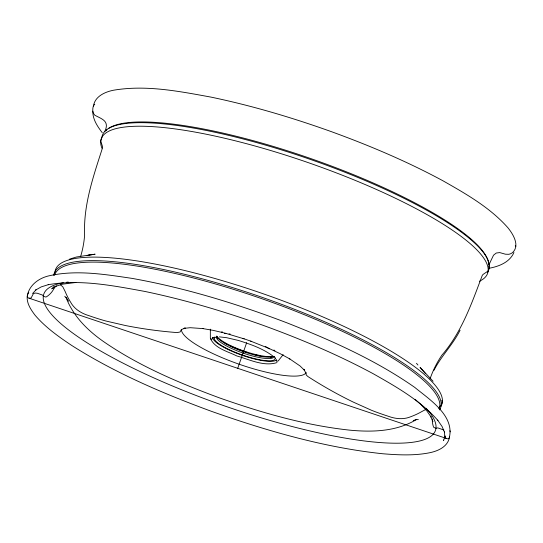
<?xml version="1.0" encoding="UTF-8"?>
<svg xmlns="http://www.w3.org/2000/svg" width="543" height="543" viewBox="0 0 543 543"><rect width="100%" height="100%" fill="white"/><g stroke="black" fill="none" stroke-linecap="round" stroke-linejoin="round"><path stroke-width="0.81" d="M104.779 131.637C109.734 121.014 102.308 119.243 94.882 115.265A8.036 7.826 6.2 0 1 92.805 111.159C92.738 108.939 92.724 105.647 94.767 104.263M444.988 436.287L445.111 437.719L446.36 438.425M306.109 372.573L306.191 374.935L307.867 376.503A423.167 411.988 6.2 0 0 353.167 402.044L371.358 410.216A187.172 182.224 6.2 0 0 376.591 412.232L379.089 413.135A316.488 308.125 6.2 0 0 388.231 416.243C395.46 418.952 403.653 419.793 410.895 416.664A70.733 68.866 6.2 0 0 421.945 411.485L425.631 409.551M27.36 295.562C29.383 284.607 39.68 277.595 50.085 275.579C77.14 269.728 105.118 274.412 132.092 278.389C184.973 287.851 236.558 303.639 286.704 322.746C331.216 340.332 375.471 359.921 414.832 387.458C429.031 399.2 454.539 415.32 449.373 437.38C449.183 438.554 447.86 439.151 446.828 438.581L28.616 298.046C25.765 297.306 28.005 293.858 28.772 292.358M93.471 106.082C94.726 96.729 104.46 92.14 112.686 90.403L113.093 90.301C145.68 84.633 178.857 91.251 210.949 97.102C251.837 105.627 291.958 117.553 331.271 131.616C369.471 145.517 407.012 161.407 442.816 180.71C466.084 193.939 490.071 207.514 507.976 227.829L508.228 228.162C513.054 234.182 519.943 245.341 512.83 252.305A8.036 7.826 6.2 0 1 508.621 254.307L505.431 254.205L499.716 252.583L496.241 253.038L493.539 255.196L490.288 261.936A49.739 48.429 6.2 0 0 489.08 264.95L488.958 265.296M445.104 435.941L443.577 440.468L443.74 440.006M449.529 436.918C448.185 446.251 438.595 450.873 430.314 452.597L429.907 452.699C414.323 455.849 398.304 455.014 382.564 453.738L382.238 453.704C323.811 447.446 266.993 430.904 211.736 411.431C163.409 393.668 115.673 373.306 72.076 345.681L71.805 345.511C58.576 336.687 45.408 327.348 35.023 315.171L34.772 314.838C30.842 309.564 26.783 303.605 27.164 296.709M276.421 359.737L276.299 360.81A0.889 0.869 6.2 0 0 276.801 361.346L278.26 360.871L283.147 354.647M54.028 274.697L55.013 271.887M216.358 336.925L214.2 337.95L212.775 337.474L211.926 339.178A0.889 0.869 6.2 0 1 211.2 339.3L210.345 338.045L210.345 329.173M237.725 368.317L246.658 342.708M430.036 378.919L430.212 378.403A105.179 102.403 6.2 0 1 441.88 355.176C461.733 332.228 471.711 303.333 482.265 275.423A6.645 6.468 6.2 0 1 483.141 274.378L487.987 271.113L489.216 267.597L488.646 266.185M513.922 252.515C509.66 262.513 498.331 266.708 488.313 268.398M460.091 330.185C452.971 344.588 441.242 355.97 433.986 370.285M55.128 286.901L52.332 291.258A23.193 22.582 6.2 0 1 51.144 292.765A21.958 21.381 6.2 0 1 46.759 296.621L46.128 296.953A1.262 1.229 6.2 0 1 45.755 297.014L43.508 296.349L42.883 295.473A2.674 2.606 6.2 0 0 42.239 294.971L37.331 293.254L35.234 293.057A3.76 3.658 6.2 0 0 33.198 294.028L31.073 298.066L29.091 298.202M439.436 409.911L440.197 408.77M53.859 286.697L52.549 288.591L54.157 286.833M32.6 293.539L36.103 289.724L35.757 289.962L41.207 286.894L48.558 284.607L48.164 284.702C80.33 279.102 113.073 285.638 144.743 291.415C185.095 299.824 224.693 311.601 263.491 325.474C301.189 339.192 338.248 354.878 373.577 373.93C396.546 386.983 420.221 400.381 437.889 420.431L437.644 420.119L442.07 426.506L444.527 432.33L444.405 431.923L444.873 437.122M51.456 288.822L56.547 285.957M181.342 329.635L185.244 328.006L183.975 328.372L190.199 327.7L203.211 328.61L202.39 328.508L213.229 330.375L225.189 333.178L244.228 338.88M277.025 362.588C263.654 366.817 249.407 359.486 236.714 355.916C227.7 351.362 214.967 348.518 210.446 338.581M69.592 259.12L76.332 257.022L95.113 254.178L87.138 255.475L89.595 255.04L88.02 255.536M55.698 286.31L62.581 284.165L75.884 282.489M413.25 420.54L416.461 419.535C396.424 431.597 372.417 432.309 349.801 430.158C305.003 425.359 261.434 412.673 219.06 397.741C178.674 382.747 138.438 365.819 102.905 341.126C87.151 329.988 73.027 315.87 66.056 297.496L68.635 301.222M219.386 336.864L226.635 337.698L238.438 340.461C250.533 344.262 262.9 348.531 273.136 356.242M242.992 338.445L251.748 341.493M250.622 341.106L269.104 348.47L280.242 353.717L289.928 358.991L289.229 358.563L300.055 365.968L304.569 370.374L303.808 369.294L305.906 373.021M443.848 429.988L437.984 427.959A2.674 2.606 6.2 0 0 437.163 427.972L436.117 428.291L433.932 427.456A1.262 1.229 6.2 0 1 433.674 427.185L433.382 426.54A21.958 21.381 6.2 0 1 432.33 420.859A23.186 22.575 6.2 0 1 432.33 418.958M60.253 284.593L62.825 286.847L65.201 291.605A70.733 68.866 6.2 0 0 70.699 302.342C74.493 309.218 81.525 313.447 88.869 315.639A316.481 308.119 6.2 0 0 98.032 318.687L100.577 319.474A187.172 182.224 6.2 0 0 105.966 321.028L125.44 325.522A423.167 411.988 6.2 0 0 177.188 332.587L180.1 331.963L181.464 329.323A66.049 14.715 19.2 0 0 237.909 363.79A66.049 14.715 19.2 0 0 305.661 373.265M515.266 245.361L515.836 246.291M415.09 399.336L421.008 404.616L426.954 411.071L431.094 417.051L430.653 416.25L432.947 421.687M433.076 381.267L420.072 367.353L425.366 373.543M102.227 132.662C97.448 126.417 92.656 119.345 92.805 111.159M275.274 358.475L274.208 356.364A30.551 6.808 19.2 0 1 243.495 353.228A30.551 6.808 19.2 0 1 216.487 336.456M441.744 400.462L442.307 402.037L441.086 405.553L439.755 406.334L439.328 407.569A49.739 48.429 6.2 0 0 438.954 408.709M275.253 357.925A32.254 7.188 19.2 0 1 242.85 355.163A32.254 7.188 19.2 0 1 214.621 337.013M276.251 359.934A33.754 7.521 19.2 0 1 241.628 355.088A33.754 7.521 19.2 0 1 212.775 337.474M426.092 408.275A207.351 46.189 19.2 0 1 226.825 406.707A207.351 46.189 19.2 0 1 63.375 282.76M66.565 282.258A207.351 46.189 19.2 0 1 68.242 282.048M54.653 275.213A203.55 45.34 19.2 0 1 260.667 298.304A203.55 45.34 19.2 0 1 439.206 408.709M418.341 419.454A204.548 45.564 19.2 0 1 416.691 419.664M66.87 298.392A204.548 45.564 19.2 0 1 64.739 296.254M53.784 275.403A204.548 45.564 19.2 0 1 259.391 296.39A204.548 45.564 19.2 0 1 440.23 408.696M55.135 271.072A204.548 45.564 19.2 0 1 265.785 294.679A204.548 45.564 19.2 0 1 440.658 406.632M80.554 256.744A105.179 102.403 6.2 0 0 84.62 235.119C83.276 204.887 93.464 176.149 102.518 147.811A6.638 6.468 6.2 0 0 102.478 146.454L100.693 140.963L101.914 137.447A204.548 45.564 19.2 0 1 310.969 159.635A204.548 45.564 19.2 0 1 487.566 272.192M101.941 148.232A204.548 45.564 19.2 0 1 312.042 163.959A204.548 45.564 19.2 0 1 479.415 281.24M416.467 363.308A179.808 40.053 19.2 0 1 417.934 365.032M271.975 357.246A33.055 7.364 19.2 0 1 270.652 357.26M260.368 355.97A33.055 7.364 19.2 0 1 254.124 354.504M247.506 352.577A33.055 7.364 19.2 0 1 230.375 345.884M226.682 344.045A33.055 7.364 19.2 0 1 224.978 343.128M218.232 338.71A33.055 7.364 19.2 0 1 217.281 337.889M273.944 349.977A33.055 7.364 19.2 0 1 274.894 350.792M272.939 356.446A31.555 7.032 19.2 0 1 242.117 350.391A31.555 7.032 19.2 0 1 216.732 336.056M221.374 332.024A31.555 7.032 19.2 0 1 222.637 332.011M273.305 356.541A30.551 6.808 19.2 0 1 242.952 351.491A30.551 6.808 19.2 0 1 217.03 336.626M224.402 333.375A30.551 6.808 19.2 0 1 225.847 333.483M229.037 333.884A30.551 6.808 19.2 0 1 230.178 334.074M265.276 346.386A30.551 6.808 19.2 0 1 269.369 348.884M105.926 130.754A203.55 45.34 19.2 0 1 106.923 129.736M108.715 128.324A203.55 45.34 19.2 0 1 313.331 159.472A203.55 45.34 19.2 0 1 488.374 261.991M488.517 262.724A203.55 45.34 19.2 0 1 488.714 264.835M449.916 430.721A8.036 7.826 6.2 0 1 450.195 431.841"/></g></svg>
